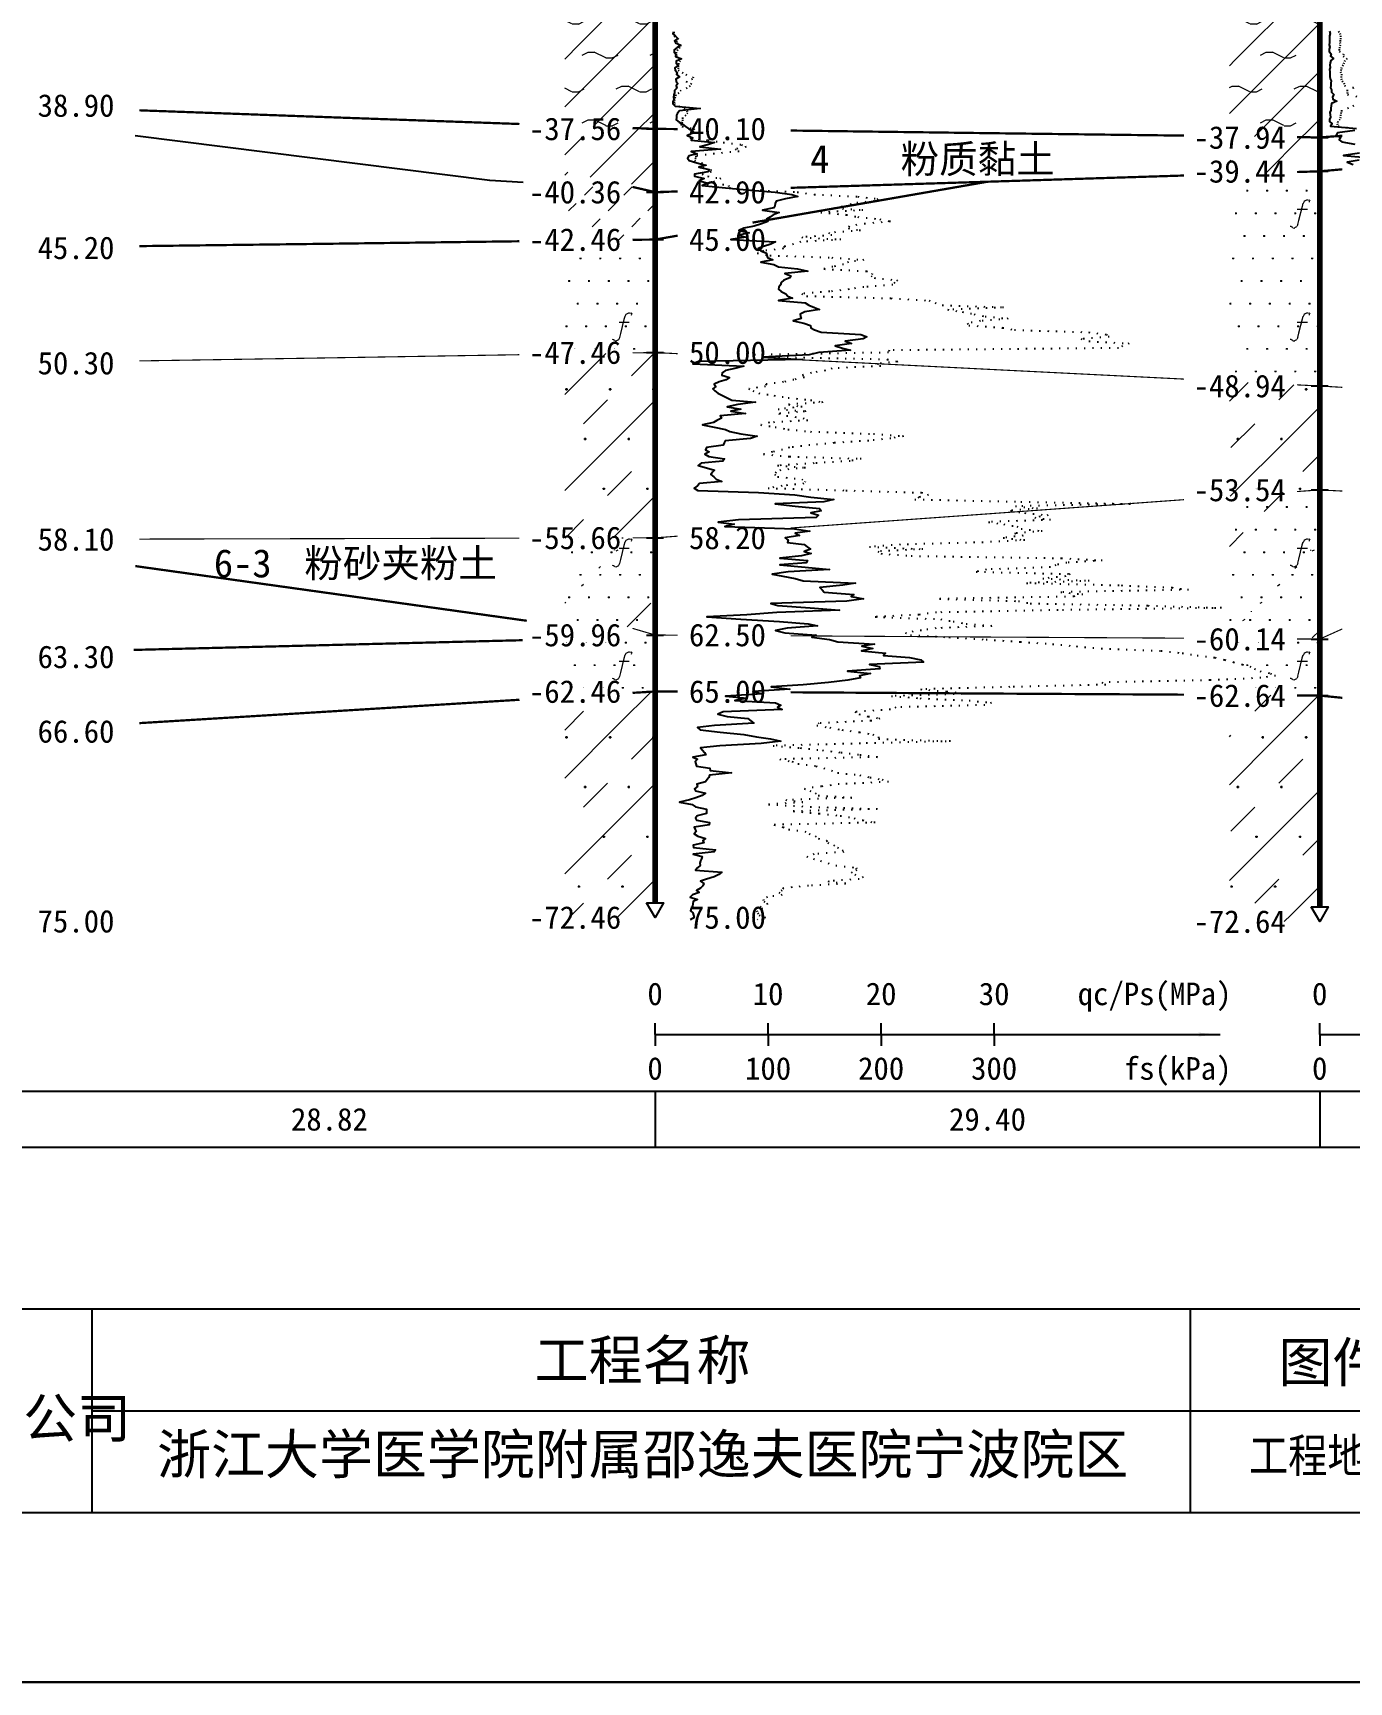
# Model space of a CAD drawing. Extents: x -37 to 3540, y -1485 to 297.
# Drawn here: x 2354.6 to 2471, y -594 to -448 of the extents above; entities that cross this region are included whole.
import ezdxf
from ezdxf.enums import TextEntityAlignment as Align

# ---------------------------------------------------------------- set-up
doc = ezdxf.new("R2010")
doc.units = 0
doc.linetypes.add('DOT', pattern=[6.35, 0, -6.35])
doc.layers.get('0').update_dxf_attribs({"linetype": 'CONTINUOUS'})
for name, color, linetype in [('CURVE', 200, 'CONTINUOUS'), ('FRAME', 7, 'CONTINUOUS'), ('HOLE', 41, 'CONTINUOUS'), ('RULER', 7, 'CONTINUOUS'), ('STRATUM', 241, 'CONTINUOUS')]:
    doc.layers.add(name, color=color, linetype=linetype)
doc.layers.add('HATCH', color=7, linetype='CONTINUOUS', lineweight=13)
doc.styles.add('ST', font='')
doc.styles.get('ST').set_extended_font_data('SimSun')
pattern_1 = [(45, (2236.7483, -594), (-2.12132, 2.12132), [10, 0]), (26.565, (2237.8225, -594.2536), (5.999823, 5.999812), [0.567, -12.849]), (0, (2237.2555, -594.2536), (0, 6), [0.567, -5.433]), (26.565, (2235.167, -594), (5.999823, 5.999812), [0.567, -12.849]), (0, (2235.674, -593.7464), (0, 6), [0.567, -5.433]), (153.435, (2237.2555, -594.2536), (-5.999818, -5e-06), [1.134, -12.2826]), (26.565, (2240.8225, -591.2536), (5.999823, 5.999812), [0.567, -12.849]), (0, (2240.2555, -591.2536), (0, 6), [0.567, -5.433]), (26.565, (2238.167, -591), (5.999823, 5.999812), [0.567, -12.849]), (0, (2238.674, -590.7464), (0, 6), [0.567, -5.433]), (153.435, (2240.2555, -591.2536), (-5.999818, -5e-06), [1.134, -12.2826])]
pattern_2 = [(45, (2236.7483, -594), (-4.24264, 4.24264), [10, 0]), (45, (2237.8093, -597.182), (-2.12132, 6.36396), [3, -3])]
pattern_3 = [(82.875, (2235.9137, -595.206), (0.000369, 10.0001764), [0.0893, -80.5337]), (143.13, (2236.0148, -595.2818), (-29.999964, 20.000054), [0.12627, -49.87373]), (172.875, (2236.192, -595.304), (-70.0002457, 9.9996603), [0.17857, -80.44443]), (206.565, (2236.3704, -595.2147), (-9.999705, -9.99969), [0.19954, -22.16046]), (243.435, (2236.4596, -595.0363), (9e-06, -9.999696), [0.19954, -22.16146]), (255.964, (2236.549, -594.679), (-0.0002, -9.999501), [0.36813, -40.86287]), (255.964, (2236.859, -593.439), (-0.0002, -9.999501), [1.27838, -39.95262]), (255.964, (2236.9275, -593.165), (-0.0002, -9.999501), [0.28235, -40.94865]), (216.87, (2237.1177, -592.9108), (-9.999982, -10.000018), [0.12627, -49.87373]), (243.435, (2237.0167, -592.9865), (9e-06, -9.999696), [0.19954, -22.16146]), (206.565, (2237.296, -592.8215), (-9.999705, -9.99969), [0.19954, -22.16046]), (172.875, (2237.4734, -592.8437), (-70.0002457, 9.9996603), [0.17857, -80.44443]), (143.13, (2237.5744, -592.9194), (-29.999964, 20.000054), [0.12627, -49.87373]), (82.875, (2237.5633, -593.008), (0.000369, 10.0001764), [0.0893, -80.5337]), (0, (2236.419, -593.66), (0, 10), [0.89286, -9.10714]), (0, (2236.7733, -594), (1, 2), [0, -1.75]), (0, (2236.7483, -593.975), (1, 2), [0, -1.75]), (0, (2236.7483, -594), (1, 2), [0, -1.75]), (0, (2236.7233, -594), (1, 2), [0, -1.75]), (0, (2236.7483, -594.025), (1, 2), [0, -1.75])]
pattern_4 = [(82.875, (2234.9122, -596.6533), (0.000812, 22.000388), [0.1964, -177.1742]), (143.13, (2235.1344, -596.82), (-65.99992, 44.00012), [0.2778, -109.7222]), (172.875, (2235.5243, -596.8687), (-154.00054, 21.999253), [0.3929, -176.9777]), (206.565, (2235.917, -596.672), (-21.99935, -21.9993), [0.439, -48.753]), (243.435, (2236.113, -596.28), (2e-05, -21.99933), [0.439, -48.7552]), (255.964, (2236.3096, -595.494), (-0.00044, -21.9989), [0.8099, -89.8983]), (255.964, (2236.9917, -592.7656), (-0.00044, -21.9989), [2.8124, -87.8958]), (255.964, (2237.1424, -592.163), (-0.00044, -21.9989), [0.6212, -90.087]), (216.87, (2237.561, -591.6037), (-21.99996, -22.00004), [0.2778, -109.7222]), (243.435, (2237.339, -591.77), (2e-05, -21.99933), [0.439, -48.7552]), (206.565, (2237.954, -591.407), (-21.99935, -21.9993), [0.439, -48.753]), (172.875, (2238.3434, -591.456), (-154.00054, 21.999253), [0.3929, -176.9777]), (143.13, (2238.5656, -591.6228), (-65.99992, 44.00012), [0.2778, -109.7222]), (82.875, (2238.5413, -591.8177), (0.000812, 22.000388), [0.1964, -177.1742]), (0, (2236.023, -593.252), (0, 22), [1.9643, -20.0357]), (0, (2236.8033, -594), (2.2, 4.4), [0, -3.85]), (0, (2236.7483, -593.945), (2.2, 4.4), [0, -3.85]), (0, (2236.7483, -594), (2.2, 4.4), [0, -3.85]), (0, (2236.6933, -594), (2.2, 4.4), [0, -3.85]), (0, (2236.7483, -594.055), (2.2, 4.4), [0, -3.85])]
pattern_5 = [(45, (2236.748, -594), (-2e-06, 15.39996), [4.3383, -17.4406]), (45, (2242.937, -587.777), (-2e-06, 15.39996), [4.3861, -17.3928]), (45, (2247.897, -582.819), (-2e-06, 15.39996), [3.9899, -17.7889]), (26.565, (2236.748, -586.3), (15.4, 15.4), [0.2123, -34.22315]), (36.8699, (2238.2883, -584.76), (15.4, 15.4), [0.43504, -76.56496]), (315, (2244.448, -578.653), (15.39996, 3e-06), [0.0727, -21.7062]), (26.565, (2244.448, -594), (15.4, 15.4), [0.31845, -34.117]), (26.565, (2245.988, -592.46), (15.4, 15.4), [0.2316, -34.2038]), (90, (2246.758, -591.69), (-15.4, -1e-06), [0.0633, -15.3367]), (26.565, (2247.528, -590.92), (15.4, 15.4), [0.2002, -68.6707]), (36.8699, (2249.0683, -589.38), (15.4, 15.4), [0.2435, -76.7565]), (45, (2250.608, -587.84), (-5e-07, 15.39996), [0.24005, -21.5388]), (315, (2251.959, -586.195), (15.39996, 3e-06), [0.0727, -21.7062]), (36.8699, (2239.8283, -583.22), (15.4, 15.4), [0.2249, -76.7751]), (53.1301, (2241.3683, -581.68), (30.8, 46.2), [0.29564, -76.70436]), (53.1301, (2242.9083, -580.14), (30.8, 46.2), [0.27774, -76.72226])]

# ---------------------------------------------------------------- blocks, each defined once
blk = doc.blocks.new('图签_A3长')
for p, q in [((0, 18), (-380, 18)), ((-320, 0), (-320, 18)), ((-222.82, 0), (-222.82, 18)), ((-320, 9), (0, 9)), ((-380, 0), (0, 0))]:
    blk.add_line(p, q)
at = {"style": 'ST'}
for s, p in [('工程名称', (-271.3, 13.5)), ('图件名称', (-205.49, 13.3))]:
    blk.add_text(s, height=3.5, dxfattribs=at).set_placement(p, align=Align.MIDDLE_CENTER)
for tag, p in [('01＿单位名称', (-349.98, 8.36)), ('02＿工程名称', (-271.3, 5.16)), ('04＿工程编号', (-176.51, 4.65)), ('05＿日期', (-35.59, 4.65)), ('06＿图号', (-11.16, 4.91))]:
    blk.add_attdef(tag, text='', height=3.5, dxfattribs=at).set_placement(p, align=Align.MIDDLE_CENTER)
at = {"style": 'ST', "width": 0.85}
blk.add_attdef('03＿图件名称', text='', height=3, dxfattribs=at).set_placement((-205.49, 5.05), align=Align.MIDDLE_CENTER)
blk = doc.blocks.new('Arrow')
for points in [[(-3.984779, 0.348623), (0, 0), (-3.189535, 0)], [(-3.189535, 0), (0, 0), (-3.984779, -0.348623)]]:
    blk.add_solid(points)

msp = doc.modelspace()

# ---------------------------------------------------------------- hatches: boundary and pattern name
at = {"layer": 'HATCH'}
h = msp.add_hatch(dxfattribs=at)
h.set_pattern_fill('YNNT', color=251, style=0)
h.set_pattern_definition(pattern_1)
h.paths.add_polyline_path([(2468.42, -435.69), (2460.42, -436.59), (2460.42, -457.18), (2468.42, -457.29)])
h.paths.add_polyline_path([(2456.35, -458.78), (2465.91, -458.78), (2465.91, -455.84), (2456.35, -455.84)], flags=9)
h.paths.add_polyline_path([(2456.35, -437.17), (2465.9, -437.17), (2465.9, -434.26), (2456.35, -434.26)], flags=9)
h = msp.add_hatch(dxfattribs=at)
h.set_pattern_fill('YNNT', color=251, style=0)
h.set_pattern_definition(pattern_1)
h.paths.add_polyline_path([(2409.61, -442.33), (2401.61, -442.15), (2401.61, -456.24), (2409.61, -456.53)])
h.paths.add_polyline_path([(2397.54, -458.02), (2407.1, -458.02), (2407.1, -455.08), (2397.54, -455.08)], flags=9)
h.paths.add_polyline_path([(2397.54, -443.82), (2407.1, -443.82), (2407.1, -440.88), (2397.54, -440.88)], flags=9)
h = msp.add_hatch(dxfattribs=at)
h.set_pattern_fill('FZNT', color=32, style=0)
h.set_pattern_definition(pattern_2)
h.paths.add_polyline_path([(2409.61, -456.53), (2401.61, -456.24), (2401.61, -460.29), (2409.61, -462.13)])
h.paths.add_polyline_path([(2397.54, -463.62), (2407.1, -463.62), (2407.1, -460.68), (2397.54, -460.68)], flags=9)
h.paths.add_polyline_path([(2397.54, -458.02), (2407.1, -458.02), (2407.1, -455.08), (2397.54, -455.08)], flags=9)
h = msp.add_hatch(dxfattribs=at)
h.set_pattern_fill('FZNT', color=32, style=0)
h.set_pattern_definition(pattern_2)
h.paths.add_polyline_path([(2468.42, -457.29), (2460.42, -457.18), (2460.42, -460.54), (2468.42, -460.29)])
h.paths.add_polyline_path([(2456.35, -461.78), (2465.91, -461.78), (2465.91, -458.84), (2456.35, -458.84)], flags=9)
h.paths.add_polyline_path([(2456.35, -458.78), (2465.91, -458.78), (2465.91, -455.84), (2456.35, -455.84)], flags=9)
h = msp.add_hatch(dxfattribs=at)
h.set_pattern_fill('FS', color=142, style=0)
h.set_pattern_definition(pattern_3)
h.paths.add_polyline_path([(2468.42, -460.29), (2460.42, -460.54), (2460.42, -478.89), (2468.42, -479.29)])
h.paths.add_polyline_path([(2456.35, -480.78), (2465.91, -480.78), (2465.91, -477.84), (2456.35, -477.84)], flags=9)
h.paths.add_polyline_path([(2456.35, -461.78), (2465.91, -461.78), (2465.91, -458.84), (2456.35, -458.84)], flags=9)
h = msp.add_hatch(dxfattribs=at)
h.set_pattern_fill('NZFT', color=52, style=0)
h.set_pattern_definition([(45, (2236.7483, -594), (-6e-07, 6.99998), [0.9473, -8.9522]), (45, (2238.1483, -592.6), (-6e-07, 6.99998), [0.9869, -8.9126]), (45, (2239.5483, -591.2), (-6e-07, 6.99998), [1.06018, -8.83931]), (45, (2240.9483, -589.8), (-6e-07, 6.99998), [0.94918, -8.95032]), (45, (2242.3483, -588.4), (-6e-07, 6.99998), [1.0365, -8.863]), (45, (2240.2483, -594), (-6e-07, 6.99998), [1.01335, -8.88615]), (45, (2241.6483, -592.6), (-6e-07, 6.99998), [1.07896, -12.12037]), (45, (2243.0483, -591.2), (-6e-07, 6.99998), [0.99882, -8.90067]), (45, (2237.4483, -589.8), (-4e-07, 6.99998), [1.05533, -8.84416]), (45, (2238.8483, -588.4), (-4e-07, 6.99998), [1.0365, -8.863])])
h.paths.add_polyline_path([(2409.61, -462.13), (2401.61, -460.29), (2401.61, -466.43), (2409.61, -466.33)])
h.paths.add_polyline_path([(2397.54, -467.82), (2407.1, -467.82), (2407.1, -464.88), (2397.54, -464.88)], flags=9)
h.paths.add_polyline_path([(2397.54, -463.62), (2407.1, -463.62), (2407.1, -460.68), (2397.54, -460.68)], flags=9)
h = msp.add_hatch(dxfattribs=at)
h.set_pattern_fill('FS', color=142, style=0)
h.set_pattern_definition(pattern_3)
h.paths.add_polyline_path([(2409.61, -466.33), (2401.61, -466.43), (2401.61, -476.46), (2409.61, -476.33)])
h.paths.add_polyline_path([(2397.54, -477.82), (2407.1, -477.82), (2407.1, -474.88), (2397.54, -474.88)], flags=9)
h.paths.add_polyline_path([(2397.54, -467.82), (2407.1, -467.82), (2407.1, -464.88), (2397.54, -464.88)], flags=9)
h = msp.add_hatch(dxfattribs=at)
h.set_pattern_fill('FZNT', color=32, style=0)
h.set_pattern_definition(pattern_2)
h.paths.add_polyline_path([(2409.61, -476.33), (2401.61, -476.46), (2401.61, -492.75), (2409.61, -492.73)])
h.paths.add_polyline_path([(2397.54, -494.22), (2407.1, -494.22), (2407.1, -491.28), (2397.54, -491.28)], flags=9)
h.paths.add_polyline_path([(2397.54, -477.82), (2407.1, -477.82), (2407.1, -474.88), (2397.54, -474.88)], flags=9)
h = msp.add_hatch(dxfattribs=at)
h.set_pattern_fill('FS', color=32, scale=2.2, style=0)
h.set_pattern_definition(pattern_4)
h.paths.add_polyline_path([(2409.61, -476.33), (2401.61, -476.46), (2401.61, -492.75), (2409.61, -492.73)])
h.paths.add_polyline_path([(2397.54, -494.22), (2407.1, -494.22), (2407.1, -491.28), (2397.54, -491.28)], flags=9)
h.paths.add_polyline_path([(2397.54, -477.82), (2407.1, -477.82), (2407.1, -474.88), (2397.54, -474.88)], flags=9)
h = msp.add_hatch(dxfattribs=at)
h.set_pattern_fill('FZNT', color=32, style=0)
h.set_pattern_definition(pattern_2)
h.paths.add_polyline_path([(2468.42, -479.29), (2460.42, -478.89), (2460.42, -489.06), (2468.42, -488.49)])
h.paths.add_polyline_path([(2456.35, -489.98), (2465.91, -489.98), (2465.91, -487.04), (2456.35, -487.04)], flags=9)
h.paths.add_polyline_path([(2456.35, -480.78), (2465.91, -480.78), (2465.91, -477.84), (2456.35, -477.84)], flags=9)
h = msp.add_hatch(dxfattribs=at)
h.set_pattern_fill('FS', color=32, scale=2.2, style=0)
h.set_pattern_definition(pattern_4)
h.paths.add_polyline_path([(2468.42, -479.29), (2460.42, -478.89), (2460.42, -489.06), (2468.42, -488.49)])
h.paths.add_polyline_path([(2456.35, -489.98), (2465.91, -489.98), (2465.91, -487.04), (2456.35, -487.04)], flags=9)
h.paths.add_polyline_path([(2456.35, -480.78), (2465.91, -480.78), (2465.91, -477.84), (2456.35, -477.84)], flags=9)
h = msp.add_hatch(dxfattribs=at)
h.set_pattern_fill('FS', color=142, style=0)
h.set_pattern_definition(pattern_3)
h.paths.add_polyline_path([(2468.42, -488.49), (2460.42, -489.06), (2460.42, -501.64), (2468.42, -501.69)])
h.paths.add_polyline_path([(2456.35, -503.18), (2465.91, -503.18), (2465.91, -500.24), (2456.35, -500.24)], flags=9)
h.paths.add_polyline_path([(2456.35, -489.98), (2465.91, -489.98), (2465.91, -487.04), (2456.35, -487.04)], flags=9)
h = msp.add_hatch(dxfattribs=at)
h.set_pattern_fill('SZFT', color=142, scale=2.2, style=0)
h.set_pattern_definition(pattern_5)
h.paths.add_polyline_path([(2468.42, -488.49), (2460.42, -489.06), (2460.42, -501.64), (2468.42, -501.69)])
h.paths.add_polyline_path([(2456.35, -503.18), (2465.91, -503.18), (2465.91, -500.24), (2456.35, -500.24)], flags=9)
h.paths.add_polyline_path([(2456.35, -489.98), (2465.91, -489.98), (2465.91, -487.04), (2456.35, -487.04)], flags=9)
h = msp.add_hatch(dxfattribs=at)
h.set_pattern_fill('FS', color=142, style=0)
h.set_pattern_definition(pattern_3)
h.paths.add_polyline_path([(2409.61, -492.73), (2401.61, -492.75), (2401.61, -498.96), (2409.61, -501.33)])
h.paths.add_polyline_path([(2397.54, -494.22), (2407.1, -494.22), (2407.1, -491.28), (2397.54, -491.28)], flags=9)
h = msp.add_hatch(dxfattribs=at)
h.set_pattern_fill('SZFT', color=142, scale=2.2, style=0)
h.set_pattern_definition(pattern_5)
h.paths.add_polyline_path([(2409.61, -492.73), (2401.61, -492.75), (2401.61, -498.96), (2409.61, -501.33)])
h.paths.add_polyline_path([(2397.54, -494.22), (2407.1, -494.22), (2407.1, -491.28), (2397.54, -491.28)], flags=9)
h = msp.add_hatch(dxfattribs=at)
h.set_pattern_fill('FS', color=142, style=0)
h.set_pattern_definition(pattern_3)
h.paths.add_polyline_path([(2409.61, -501.33), (2401.61, -498.96), (2401.61, -506.82), (2409.61, -506.33)])
h.paths.add_polyline_path([(2397.54, -507.82), (2407.1, -507.82), (2407.1, -504.88), (2397.54, -504.88)], flags=9)
h.paths.add_polyline_path([(2397.54, -502.82), (2407.1, -502.82), (2407.1, -499.88), (2397.54, -499.88)], flags=9)
h = msp.add_hatch(dxfattribs=at)
h.set_pattern_fill('FS', color=142, style=0)
h.set_pattern_definition(pattern_3)
h.paths.add_polyline_path([(2468.42, -501.69), (2460.42, -501.64), (2460.42, -506.64), (2468.42, -506.69)])
h.paths.add_polyline_path([(2456.35, -508.18), (2465.91, -508.18), (2465.91, -505.24), (2456.35, -505.24)], flags=9)
h.paths.add_polyline_path([(2456.35, -503.18), (2465.91, -503.18), (2465.91, -500.24), (2456.35, -500.24)], flags=9)
h = msp.add_hatch(dxfattribs=at)
h.set_pattern_fill('FZNT', color=32, style=0)
h.set_pattern_definition(pattern_2)
h.paths.add_polyline_path([(2409.61, -506.33), (2401.61, -506.82), (2401.61, -526.33), (2409.61, -526.33), (2408.86, -525.03), (2409.61, -525.03)])
h.paths.add_polyline_path([(2397.54, -527.82), (2407.1, -527.82), (2407.1, -524.88), (2397.54, -524.88)], flags=9)
h.paths.add_polyline_path([(2397.54, -507.82), (2407.1, -507.82), (2407.1, -504.88), (2397.54, -504.88)], flags=9)
h = msp.add_hatch(dxfattribs=at)
h.set_pattern_fill('FS', color=32, scale=2.2, style=0)
h.set_pattern_definition(pattern_4)
h.paths.add_polyline_path([(2409.61, -506.33), (2401.61, -506.82), (2401.61, -526.33), (2409.61, -526.33), (2408.86, -525.03), (2409.61, -525.03)])
h.paths.add_polyline_path([(2397.54, -527.82), (2407.1, -527.82), (2407.1, -524.88), (2397.54, -524.88)], flags=9)
h.paths.add_polyline_path([(2397.54, -507.82), (2407.1, -507.82), (2407.1, -504.88), (2397.54, -504.88)], flags=9)
h = msp.add_hatch(dxfattribs=at)
h.set_pattern_fill('FZNT', color=32, style=0)
h.set_pattern_definition(pattern_2)
h.paths.add_polyline_path([(2468.42, -506.69), (2460.42, -506.64), (2460.42, -526.69), (2468.42, -526.69), (2467.67, -525.39), (2468.42, -525.39)])
h.paths.add_polyline_path([(2456.35, -528.18), (2465.91, -528.18), (2465.91, -525.24), (2456.35, -525.24)], flags=9)
h.paths.add_polyline_path([(2456.35, -508.18), (2465.91, -508.18), (2465.91, -505.24), (2456.35, -505.24)], flags=9)
h = msp.add_hatch(dxfattribs=at)
h.set_pattern_fill('FS', color=32, scale=2.2, style=0)
h.set_pattern_definition(pattern_4)
h.paths.add_polyline_path([(2468.42, -506.69), (2460.42, -506.64), (2460.42, -526.69), (2468.42, -526.69), (2467.67, -525.39), (2468.42, -525.39)])
h.paths.add_polyline_path([(2456.35, -528.18), (2465.91, -528.18), (2465.91, -525.24), (2456.35, -525.24)], flags=9)
h.paths.add_polyline_path([(2456.35, -508.18), (2465.91, -508.18), (2465.91, -505.24), (2456.35, -505.24)], flags=9)

# ---------------------------------------------------------------- linework, layer by layer
at = {"layer": 'CURVE', "color": 30, "linetype": 'Continuous'}
for points in [[(2411.23, -447.93), (2411.19, -448.13), (2411.41, -448.33), (2411.63, -448.53), (2411.34, -448.73), (2411.42, -448.93), (2411.9, -449.13), (2411.56, -449.33), (2411.29, -449.53), (2411.31, -449.73), (2411.45, -449.93), (2411.42, -450.13), (2411.96, -450.33), (2411.47, -450.53), (2411.47, -450.73), (2411.66, -450.93), (2411.37, -451.13), (2411.39, -451.33), (2411.55, -451.53), (2411.49, -451.73), (2411.76, -451.93), (2411.44, -452.13), (2411.47, -452.33), (2411.61, -452.53), (2411.46, -452.73), (2411.54, -452.93), (2411.34, -453.13), (2411.32, -453.33), (2411.28, -453.53), (2411.23, -453.73), (2411.26, -453.93), (2411.17, -454.13), (2411.17, -454.33), (2411.38, -454.53), (2413.6, -454.73), (2411.76, -454.93), (2411.6, -455.13), (2411.49, -455.33), (2411.51, -455.53), (2411.47, -455.73), (2411.74, -455.93), (2412.04, -456.13), (2412.3, -456.33), (2412.59, -456.53), (2412.97, -456.73), (2412.89, -456.93), (2412.44, -457.13), (2412.94, -457.33), (2412.8, -457.53), (2414.88, -457.73), (2414.25, -457.93), (2413.57, -458.13), (2415.41, -458.33), (2412.8, -458.53), (2413.34, -458.73), (2412.59, -458.93), (2412.48, -459.13), (2412.61, -459.33), (2413.29, -459.53), (2414.08, -459.73), (2413.47, -459.93), (2414.38, -460.13), (2414.29, -460.33), (2413.1, -460.53), (2413.1, -460.73), (2413.94, -460.93), (2413.52, -461.13), (2414.3, -461.33), (2413.77, -461.53), (2415.53, -461.73), (2417.71, -461.93), (2420.22, -462.13), (2421.7, -462.33), (2422.24, -462.53), (2421.14, -462.73), (2420.33, -462.93), (2420.23, -463.13), (2420.21, -463.33), (2420.12, -463.53), (2419.11, -463.73), (2420.59, -463.93), (2420.07, -464.13), (2419.82, -464.33), (2419.47, -464.53), (2419.58, -464.73), (2419.03, -464.93), (2418.38, -465.13), (2417.46, -465.33), (2417.02, -465.53), (2417.93, -465.73), (2417.01, -465.93), (2417.64, -466.13), (2416.3, -466.33), (2420.25, -466.53), (2419.85, -466.73), (2419.2, -466.93), (2418.73, -467.13), (2418.97, -467.33), (2419.46, -467.53), (2419.49, -467.73), (2419.55, -467.93), (2420.02, -468.13), (2418.97, -468.33), (2420.11, -468.53), (2420.52, -468.73), (2422.21, -468.93), (2423.13, -469.13), (2421.09, -469.33), (2421.63, -469.53), (2421.52, -469.73), (2421, -469.93), (2420.76, -470.13), (2420.71, -470.33), (2420.57, -470.53), (2420.52, -470.73), (2420.75, -470.93), (2421.17, -471.13), (2421.35, -471.33), (2421.76, -471.53), (2420.54, -471.73), (2422.89, -471.93), (2423.22, -472.13), (2423.71, -472.33), (2424.16, -472.53), (2422.85, -472.73), (2422.46, -472.93), (2422.48, -473.13), (2422.53, -473.33), (2421.83, -473.53), (2422.76, -473.73), (2423.36, -473.93), (2423.38, -474.13), (2423.71, -474.33), (2424.31, -474.53), (2427.8, -474.73), (2428.35, -474.93), (2428.03, -475.13), (2426.44, -475.33), (2426.98, -475.53), (2425.54, -475.73), (2426.2, -475.93), (2426.9, -476.13), (2424.09, -476.33), (2423.25, -476.53), (2419.07, -476.73), (2422.65, -476.93), (2413.44, -477.13), (2412.94, -477.33), (2417.46, -477.53), (2416.65, -477.73), (2415.83, -477.93), (2415.54, -478.13), (2415.51, -478.33), (2416.18, -478.53), (2415.91, -478.73), (2415.29, -478.93), (2414.83, -479.13), (2414.99, -479.33), (2414.72, -479.53), (2414.89, -479.73), (2415.15, -479.93), (2415.58, -480.13), (2415.99, -480.33), (2416.4, -480.53), (2418.49, -480.73), (2416.92, -480.93), (2415.99, -481.13), (2417.19, -481.33), (2416.3, -481.53), (2417.6, -481.73), (2415.36, -481.93), (2415.47, -482.13), (2415.07, -482.33), (2414.77, -482.53), (2413.81, -482.73), (2414.83, -482.93), (2415.84, -483.13), (2416.22, -483.33), (2417.2, -483.53), (2418.65, -483.73), (2418.05, -483.93), (2415.8, -484.13), (2415.72, -484.33), (2415.63, -484.53), (2414.17, -484.73), (2414.06, -484.93), (2414.39, -485.13), (2414, -485.33), (2414.35, -485.53), (2415.74, -485.73), (2415.6, -485.93), (2413.68, -486.13), (2413.42, -486.33), (2414.16, -486.53), (2414.86, -486.73), (2414.7, -486.93), (2414.55, -487.13), (2414.8, -487.33), (2415, -487.53), (2415.5, -487.73), (2413.53, -487.93), (2413.37, -488.13), (2413.07, -488.33), (2413.39, -488.53), (2418.77, -488.73), (2421.97, -488.93), (2423.38, -489.13), (2425.41, -489.33), (2424.54, -489.53), (2420.22, -489.73), (2422, -489.93), (2424.15, -490.13), (2424.29, -490.33), (2423.39, -490.53), (2424.08, -490.73), (2423.87, -490.93), (2416.99, -491.13), (2415.2, -491.33), (2416.6, -491.53), (2415.77, -491.73), (2421.93, -491.93), (2423.31, -492.13), (2422.01, -492.33), (2422.39, -492.53), (2421.12, -492.73), (2421.37, -492.93), (2421.33, -493.13), (2422.81, -493.33), (2423.07, -493.53), (2423.35, -493.73), (2422.79, -493.93), (2423.43, -494.13), (2422.57, -494.33), (2420.65, -494.53), (2423.08, -494.73), (2422.97, -494.93), (2420.65, -495.13), (2422.9, -495.33), (2425.03, -495.53), (2421.37, -495.73), (2419.98, -495.93), (2420.92, -496.13), (2422, -496.33), (2422.7, -496.53), (2427.33, -496.73), (2426.22, -496.93), (2424.18, -497.13), (2424.38, -497.33), (2424.58, -497.53), (2427.19, -497.73), (2426.96, -497.93), (2428.05, -498.13), (2426.58, -498.33), (2419.85, -498.53), (2420.47, -498.73), (2423.34, -498.93), (2425.94, -499.13), (2420.39, -499.33), (2417.74, -499.53), (2414.2, -499.73), (2417.2, -499.93), (2420.61, -500.13), (2423.16, -500.33), (2423.97, -500.53), (2421.29, -500.73), (2420.25, -500.93), (2421.09, -501.13), (2423.86, -501.33), (2423.48, -501.53), (2425.03, -501.73), (2425.79, -501.93), (2429.01, -502.13), (2427.9, -502.33), (2428.87, -502.53), (2427.88, -502.73), (2430, -502.93), (2429.83, -503.13), (2432.13, -503.33), (2433.11, -503.53), (2433.35, -503.73), (2428.57, -503.93), (2429.45, -504.13), (2429.5, -504.33), (2426.64, -504.53), (2428.68, -504.73), (2427.7, -504.93), (2427.79, -505.13), (2426.66, -505.33), (2424.94, -505.53), (2422.7, -505.73), (2419.88, -505.93), (2421.53, -506.13), (2418.3, -506.33), (2419.11, -506.53), (2415.85, -506.73), (2417.76, -506.93), (2416.65, -507.13), (2420.27, -507.33), (2420.73, -507.53), (2420.44, -507.73), (2420.86, -507.93), (2415.64, -508.13), (2415.16, -508.33), (2415.98, -508.53), (2417.82, -508.73), (2418.07, -508.93), (2418.35, -509.13), (2414.87, -509.33), (2413.36, -509.53), (2413.6, -509.73), (2415.38, -509.93), (2417.45, -510.13), (2418.58, -510.33), (2419.83, -510.53), (2420.74, -510.73), (2418.98, -510.93), (2415.35, -511.13), (2413.63, -511.33), (2413.79, -511.53), (2413.98, -511.73), (2414.1, -511.93), (2412.95, -512.13), (2413.35, -512.33), (2413.14, -512.53), (2413.21, -512.73), (2413.26, -512.93), (2414.44, -513.13), (2414.48, -513.33), (2416.37, -513.53), (2414.41, -513.73), (2414.37, -513.93), (2414.22, -514.13), (2414.07, -514.33), (2413.3, -514.53), (2413.36, -514.73), (2413.09, -514.93), (2413.18, -515.13), (2414.06, -515.33), (2413.77, -515.53), (2413.22, -515.73), (2412.64, -515.93), (2411.77, -516.13), (2412.88, -516.33), (2413.18, -516.53), (2414.17, -516.73), (2414.16, -516.93), (2414.17, -517.13), (2413.34, -517.33), (2413.17, -517.53), (2413.27, -517.73), (2414.41, -517.93), (2414.38, -518.13), (2413.06, -518.33), (2413.16, -518.53), (2413.25, -518.73), (2413.06, -518.93), (2413.38, -519.13), (2414.08, -519.33), (2413.83, -519.53), (2413.93, -519.73), (2412.99, -519.93), (2413, -520.13), (2414.96, -520.33), (2414.84, -520.53), (2412.97, -520.73), (2413.76, -520.93), (2413.71, -521.13), (2413.64, -521.33), (2413.56, -521.53), (2413.59, -521.73), (2413.35, -521.93), (2413.17, -522.13), (2415.5, -522.33), (2415.25, -522.53), (2414.83, -522.73), (2414.16, -522.93), (2413.62, -523.13), (2413.93, -523.33), (2413.84, -523.53), (2413.63, -523.73), (2413.28, -523.93), (2413.5, -524.13), (2412.92, -524.33), (2412.72, -524.53), (2413.35, -524.73), (2412.98, -524.93), (2412.95, -525.13), (2412.93, -525.33), (2412.79, -525.53), (2412.75, -525.73), (2412.95, -525.93), (2413.01, -526.13), (2413.08, -526.33), (2412.72, -526.53)], [(2469.29, -447.89), (2469.34, -448.09), (2469.28, -448.29), (2469.27, -448.49), (2469.28, -448.69), (2469.27, -448.89), (2469.26, -449.09), (2469.31, -449.29), (2469.25, -449.49), (2469.26, -449.69), (2469.44, -449.89), (2469.37, -450.09), (2469.63, -450.29), (2469.39, -450.49), (2469.34, -450.69), (2469.32, -450.89), (2469.35, -451.09), (2469.29, -451.29), (2469.3, -451.49), (2469.3, -451.69), (2469.32, -451.89), (2469.35, -452.09), (2469.44, -452.29), (2469.41, -452.49), (2469.41, -452.69), (2469.36, -452.89), (2469.45, -453.09), (2469.45, -453.29), (2469.68, -453.49), (2469.54, -453.69), (2469.58, -453.89), (2469.93, -454.09), (2469.45, -454.29), (2469.42, -454.49), (2469.4, -454.69), (2469.41, -454.89), (2469.32, -455.09), (2469.34, -455.29), (2469.36, -455.49), (2469.29, -455.69), (2469.28, -455.89), (2469.52, -456.09), (2469.37, -456.29), (2471.68, -456.49)], [(2471.52, -456.69), (2470, -456.89), (2469.87, -457.09), (2470.28, -457.29), (2470.15, -457.49), (2470.37, -457.69), (2471.52, -457.89)], [(2471.94, -458.69), (2470.53, -458.89), (2472.87, -459.09)], [(2471.91, -459.29), (2470.85, -459.49), (2471.39, -459.69)]]:
    msp.add_lwpolyline(points, dxfattribs=at)
at = {"layer": 'CURVE', "color": 100, "linetype": 'DOT', "ltscale": 0.1}
for points in [[(2411.26, -447.93), (2411.27, -448.13), (2411.28, -448.33), (2411.68, -448.53), (2411.5, -448.73), (2411.5, -448.93), (2411.86, -449.13), (2411.81, -449.33), (2411.63, -449.53), (2411.48, -449.73), (2411.48, -449.93), (2411.54, -450.13), (2411.64, -450.33), (2411.82, -450.53), (2411.68, -450.73), (2411.66, -450.93), (2411.65, -451.13), (2411.65, -451.33), (2412, -451.53), (2412.32, -451.73), (2412.99, -451.93), (2412.93, -452.13), (2412.34, -452.33), (2412.84, -452.53), (2412.7, -452.73), (2412.45, -452.93), (2411.89, -453.13), (2411.71, -453.33), (2411.43, -453.53), (2411.4, -453.73), (2411.32, -453.93), (2411.29, -454.13), (2411.31, -454.33), (2411.71, -454.53), (2412.15, -454.73), (2412.43, -454.93), (2412.47, -455.13), (2412.32, -455.33), (2412.04, -455.53), (2412.04, -455.73), (2412.03, -455.93), (2411.91, -456.13), (2411.98, -456.33), (2413.09, -456.53), (2412.83, -456.73), (2412.8, -456.93), (2412.66, -457.13), (2412.7, -457.33), (2414.29, -457.53), (2415.64, -457.73), (2417.25, -457.93), (2417.66, -458.13), (2416.69, -458.33), (2417.04, -458.53), (2414.86, -458.73), (2413.22, -458.93), (2413.21, -459.13), (2413.09, -459.33), (2413.7, -459.53), (2414.15, -459.73), (2413.83, -459.93), (2414.53, -460.13), (2414.56, -460.33), (2413.78, -460.53), (2414.26, -460.73), (2415.43, -460.93), (2414.77, -461.13), (2414.86, -461.33), (2416.1, -461.53), (2416.15, -461.73), (2418.16, -461.93), (2422.19, -462.13), (2423.69, -462.33), (2427.53, -462.53), (2429.32, -462.73), (2429.02, -462.93), (2426.92, -463.13), (2426.9, -463.33), (2425.46, -463.53), (2428, -463.73), (2424.26, -463.93), (2426.54, -464.13), (2427.54, -464.33), (2429.5, -464.53), (2430.43, -464.73), (2428.2, -464.93), (2426.8, -465.13), (2426.7, -465.33), (2427.78, -465.53), (2424.95, -465.73), (2425.26, -465.93), (2422.59, -466.13), (2426.05, -466.33), (2422.5, -466.53), (2421.85, -466.73), (2421.04, -466.93), (2420.96, -467.13), (2419.24, -467.33), (2418.65, -467.53), (2419.77, -467.73), (2425.25, -467.93), (2428.08, -468.13), (2426.71, -468.33), (2426.28, -468.53), (2425.34, -468.73), (2424.55, -468.93), (2428.32, -469.13), (2428.83, -469.33), (2428.72, -469.53), (2429, -469.73), (2431.06, -469.93), (2430.81, -470.13), (2430.65, -470.33), (2428.08, -470.53), (2426.77, -470.73), (2425.06, -470.93), (2422.6, -471.13), (2423.02, -471.33), (2430.5, -471.53), (2433.85, -471.73), (2434.39, -471.93), (2435.02, -472.13), (2440.45, -472.33), (2435.49, -472.53), (2436.79, -472.73), (2437.84, -472.93), (2438.81, -473.13), (2440.85, -473.33), (2438.4, -473.53), (2437.25, -473.73), (2437.36, -473.93), (2440.36, -474.13), (2441.4, -474.33), (2447.97, -474.53), (2449.54, -474.73), (2449.79, -474.93), (2447.31, -475.13), (2448, -475.33), (2451.56, -475.53), (2450.96, -475.73), (2450.61, -475.93), (2430.32, -476.13), (2430.26, -476.33), (2418.34, -476.53), (2420.55, -476.73), (2430.17, -476.93), (2431.09, -477.13), (2429.29, -477.33), (2429.57, -477.53), (2425.28, -477.73), (2424.68, -477.93), (2423.45, -478.13), (2422.64, -478.33), (2422.82, -478.53), (2421.89, -478.73), (2420.97, -478.93), (2419.44, -479.13), (2419.39, -479.33), (2417.91, -479.53), (2418.26, -479.73), (2418.78, -479.93), (2420.13, -480.13), (2421.37, -480.33), (2423.37, -480.53), (2424.44, -480.73), (2421.42, -480.93), (2422.61, -481.13), (2420.5, -481.33), (2422.94, -481.53), (2420.55, -481.73), (2421.25, -481.93), (2422.7, -482.13), (2423.11, -482.33), (2419.72, -482.53), (2418.96, -482.73), (2420.23, -482.93), (2421.36, -483.13), (2423.35, -483.33), (2428.93, -483.53), (2431.58, -483.73), (2430.47, -483.93), (2428.51, -484.13), (2425.45, -484.33), (2423.31, -484.53), (2421.49, -484.73), (2420.89, -484.93), (2419.99, -485.13), (2419.2, -485.33), (2421.51, -485.53), (2427.85, -485.73), (2426.87, -485.93), (2423.69, -486.13), (2420.45, -486.33), (2422.91, -486.53), (2420.73, -486.73), (2420.32, -486.93), (2420.18, -487.13), (2420.45, -487.33), (2422.58, -487.53), (2422.9, -487.73), (2422.78, -487.93), (2420.85, -488.13), (2419.6, -488.33), (2426.49, -488.53), (2433.16, -488.73), (2433.8, -488.93), (2432.96, -489.13), (2432.58, -489.33), (2441.97, -489.53), (2451.71, -489.73), (2441.5, -489.93), (2443.45, -490.13), (2441.07, -490.33), (2442.31, -490.53), (2444.4, -490.73), (2443.2, -490.93), (2444.61, -491.13), (2439.12, -491.33), (2440.46, -491.53), (2441.63, -491.73), (2441.99, -491.93), (2443.86, -492.13), (2441.42, -492.33), (2442.19, -492.53), (2440.42, -492.73), (2442.32, -492.93), (2438.63, -493.13), (2431.32, -493.33), (2428.57, -493.53), (2433.31, -493.73), (2429.32, -493.93), (2429.59, -494.13), (2432.26, -494.33), (2445.56, -494.53), (2449.18, -494.73), (2446.04, -494.93), (2445.07, -495.13), (2444.59, -495.33), (2438.93, -495.53), (2438.02, -495.73), (2446.33, -495.93), (2445.94, -496.13), (2443.92, -496.33), (2448.02, -496.53), (2442.48, -496.73), (2450.86, -496.93), (2455.35, -497.13), (2456.81, -497.33), (2445.5, -497.53), (2447.47, -497.73), (2446.66, -497.93), (2434.78, -498.13), (2441.76, -498.33), (2442.81, -498.53), (2453.24, -498.73), (2459.72, -498.93), (2445.27, -499.13), (2434.51, -499.33), (2432.95, -499.53), (2429.09, -499.73), (2434.89, -499.93), (2435.98, -500.13), (2437.13, -500.33), (2439.41, -500.53), (2434.48, -500.73), (2433.17, -500.93), (2431.76, -501.13), (2432.21, -501.33), (2435.61, -501.53), (2438.89, -501.73), (2441.92, -501.93), (2444.78, -502.13), (2446.88, -502.33), (2449.09, -502.53), (2454.38, -502.73), (2456.26, -502.93), (2457.57, -503.13), (2459.17, -503.33), (2460.01, -503.53), (2460.78, -503.73), (2461.58, -503.93), (2462.23, -504.13), (2462.64, -504.33), (2463.15, -504.53), (2464.07, -504.73), (2464.51, -504.93), (2463.21, -505.13), (2458.7, -505.33), (2449.14, -505.53), (2449.48, -505.73), (2441, -505.93), (2433.1, -506.13), (2435.4, -506.33), (2437.55, -506.53), (2430.52, -506.73), (2433.05, -506.93), (2437.39, -507.13), (2439.37, -507.33), (2438.79, -507.53), (2430.92, -507.73), (2430.43, -507.93), (2427.27, -508.13), (2427.65, -508.33), (2428.47, -508.53), (2429.49, -508.73), (2428.71, -508.93), (2424.11, -509.13), (2423.92, -509.33), (2425.07, -509.53), (2426.14, -509.73), (2427.69, -509.93), (2428.87, -510.13), (2429.38, -510.33), (2429.39, -510.53), (2435.74, -510.73), (2427.77, -510.93), (2420.05, -511.13), (2422.46, -511.33), (2424.41, -511.53), (2426.05, -511.73), (2427.73, -511.93), (2429.28, -512.13), (2420.65, -512.33), (2421.72, -512.53), (2422.25, -512.73), (2423.86, -512.93), (2424.53, -513.13), (2425.22, -513.33), (2425.76, -513.53), (2427.72, -513.73), (2428.62, -513.93), (2429.69, -514.13), (2430.27, -514.33), (2425.91, -514.53), (2424.33, -514.73), (2422.84, -514.93), (2423.3, -515.13), (2423.77, -515.33), (2424.05, -515.53), (2427.01, -515.73), (2421.17, -515.93), (2422.68, -516.13), (2419.65, -516.33), (2423.35, -516.53), (2429.27, -516.73), (2421.84, -516.93), (2424.13, -517.13), (2425.99, -517.33), (2427.23, -517.53), (2427.98, -517.73), (2429.07, -517.93), (2420.13, -518.13), (2420.93, -518.33), (2421.42, -518.53), (2422.85, -518.73), (2423.25, -518.93), (2423.77, -519.13), (2424.05, -519.33), (2424.79, -519.53), (2424.88, -519.73), (2425.4, -519.93), (2425.76, -520.13), (2426.16, -520.33), (2426.31, -520.53), (2423.68, -520.73), (2423.03, -520.93), (2423.62, -521.13), (2424.23, -521.33), (2424.93, -521.53), (2425.6, -521.73), (2427.41, -521.93), (2427.45, -522.13), (2426.97, -522.33), (2427.28, -522.53), (2428.03, -522.73), (2427.67, -522.93), (2424.9, -523.13), (2426.48, -523.33), (2423.19, -523.53), (2420.98, -523.73), (2420.85, -523.93), (2420.55, -524.13), (2420.85, -524.33), (2419.55, -524.53), (2419.16, -524.73), (2419.24, -524.93), (2419.57, -525.13), (2418.91, -525.33), (2419.1, -525.53), (2418.61, -525.73), (2418.7, -525.93), (2418.81, -526.13), (2419.37, -526.33), (2418.63, -526.53)], [(2470.08, -447.89), (2470.2, -448.09), (2470.27, -448.29), (2470.26, -448.49), (2470.23, -448.69), (2470.21, -448.89), (2470.23, -449.09), (2470.17, -449.29), (2470.15, -449.49), (2470.14, -449.69), (2470.51, -449.89), (2470.49, -450.09), (2470.84, -450.29), (2470.65, -450.49), (2470.54, -450.69), (2470.49, -450.89), (2470.34, -451.09), (2470.31, -451.29), (2470.26, -451.49), (2470.34, -451.69), (2470.33, -451.89), (2470.33, -452.09), (2470.39, -452.29), (2470.54, -452.49), (2470.6, -452.69), (2471.44, -452.89), (2470.84, -453.09), (2470.85, -453.29), (2470.88, -453.49), (2471.84, -453.69)], [(2471.43, -454.49), (2470.96, -454.69), (2470.35, -454.89), (2470.31, -455.09), (2470.27, -455.29), (2470.27, -455.49), (2470.21, -455.69), (2470.02, -455.89), (2469.95, -456.09), (2470.05, -456.29), (2471.4, -456.49)]]:
    msp.add_lwpolyline(points, dxfattribs=at)
at = {"layer": 'FRAME', "linetype": 'Continuous'}
msp.add_line((2223.2, -579), (2679.8, -579), dxfattribs=at)
at = {"layer": 'FRAME', "color": 245, "linetype": 'Continuous'}
for p, q in [((2622.36, -594), (2144.66, -594)), ((2203.2, -594), (2699.8, -594))]:
    msp.add_line(p, q, dxfattribs=at)
at = {"layer": 'HOLE', "linetype": 'Continuous', "const_width": 0.5}
for points in [[(2409.61, -376.33), (2409.61, -525.03)], [(2468.42, -376.69), (2468.42, -525.39)]]:
    msp.add_lwpolyline(points, dxfattribs=at)
at = {"layer": 'HOLE', "linetype": 'Continuous'}
for points in [[(2408.86, -456.53), (2410.36, -456.53)], [(2467.67, -457.29), (2469.17, -457.29)], [(2467.67, -460.29), (2469.17, -460.29)], [(2408.86, -462.13), (2410.36, -462.13)], [(2408.86, -466.33), (2410.36, -466.33)], [(2408.86, -476.33), (2410.36, -476.33)], [(2467.67, -479.29), (2469.17, -479.29)], [(2467.67, -488.49), (2469.17, -488.49)], [(2408.86, -492.73), (2410.36, -492.73)], [(2408.86, -501.33), (2410.36, -501.33)], [(2467.67, -501.69), (2469.17, -501.69)], [(2408.86, -506.33), (2410.36, -506.33)], [(2467.67, -506.69), (2469.17, -506.69)]]:
    msp.add_lwpolyline(points, dxfattribs=at)
for points in [[(2408.86, -525.03), (2410.36, -525.03), (2409.61, -526.33)], [(2467.67, -525.39), (2469.17, -525.39), (2468.42, -526.69)]]:
    msp.add_lwpolyline(points, close=True, dxfattribs=at)
at = {"layer": 'RULER', "linetype": 'Continuous'}
for points in [[(2409.61, -536.69), (2409.61, -535.69)], [(2409.61, -536.69), (2459.61, -536.69)], [(2409.61, -536.69), (2409.61, -537.69)], [(2419.61, -536.69), (2419.61, -535.69)], [(2419.61, -536.69), (2419.61, -537.69)], [(2429.61, -536.69), (2429.61, -535.69)], [(2429.61, -536.69), (2429.61, -537.69)], [(2439.61, -536.69), (2439.61, -535.69)], [(2439.61, -536.69), (2439.61, -537.69)], [(2468.42, -536.69), (2468.42, -535.69)], [(2468.42, -536.69), (2518.42, -536.69)], [(2468.42, -536.69), (2468.42, -537.69)], [(2351.97, -541.69), (2409.61, -541.69), (2409.61, -546.69), (2351.97, -546.69)], [(2409.61, -541.69), (2468.42, -541.69), (2468.42, -546.69), (2409.61, -546.69)], [(2468.42, -541.69), (2521.38, -541.69), (2521.38, -546.69), (2468.42, -546.69)]]:
    msp.add_lwpolyline(points, dxfattribs=at)
at = {"layer": 'STRATUM', "linetype": 'Continuous'}
for points, const_width in [([(2363.97, -454.89), (2380.79, -455.5), (2397.61, -456.1)], 0.2), ([(2407.61, -456.46), (2409.61, -456.53), (2411.61, -456.55)], 0.2), ([(2421.61, -456.68), (2439.02, -456.91), (2456.42, -457.13)], 0.2), ([(2466.42, -457.26), (2468.42, -457.29), (2470.42, -457.14)], 0.2), ([(2418.23, -464.83), (2424.31, -463.77), (2439.02, -461.21)], 0.2), ([(2421.61, -461.75), (2439.02, -461.21), (2456.42, -460.66)], 0.2), ([(2466.42, -460.35), (2468.42, -460.29), (2470.42, -460.11)], 0.2), ([(2407.61, -461.67), (2409.61, -462.13), (2411.61, -462.07)], 0.2), ([(2363.97, -466.91), (2380.79, -466.7), (2397.61, -466.48)], 0.2), ([(2407.61, -466.35), (2409.61, -466.33), (2411.61, -465.98)], 0.2), ([(2363.97, -477.07), (2380.79, -476.8), (2397.61, -476.52)], 0.1), ([(2407.61, -476.36), (2409.61, -476.33), (2411.61, -476.43)], 0.1), ([(2421.61, -476.93), (2439.02, -477.81), (2456.42, -478.68)], 0.1), ([(2466.42, -479.19), (2468.42, -479.29), (2470.42, -479.41)], 0.1), ([(2466.42, -488.63), (2468.42, -488.49), (2470.42, -488.59)], 0.1), ([(2421.61, -491.86), (2439.02, -490.61), (2456.42, -489.35)], 0.1), ([(2363.97, -492.84), (2380.79, -492.8), (2397.61, -492.76)], 0.1), ([(2407.61, -492.73), (2409.61, -492.73), (2411.61, -492.58)], 0.1), ([(2398.26, -500.07), (2363.62, -495.23)], 0.2), ([(2363.46, -502.65), (2397.88, -501.79)], 0.2), ([(2407.61, -500.74), (2409.61, -501.33), (2411.61, -501.34)], 0.1), ([(2421.61, -501.4), (2439.02, -501.51), (2456.42, -501.61)], 0.1), ([(2466.42, -501.68), (2468.42, -501.69), (2470.42, -500.79)], 0.1), ([(2407.61, -506.45), (2409.61, -506.33), (2411.61, -506.34)], 0.2), ([(2421.61, -506.4), (2439.02, -506.51), (2456.42, -506.61)], 0.2), ([(2363.97, -509.13), (2380.79, -508.1), (2397.61, -507.06)], 0.2), ([(2466.42, -506.68), (2468.42, -506.69), (2470.42, -506.89)], 0.2)]:
    msp.add_lwpolyline(points, dxfattribs=dict(at, const_width=const_width))
at = {"layer": 'STRATUM'}
msp.add_lwpolyline([(2397.94, -461.27), (2395, -461.09), (2363.6, -457.16)], dxfattribs=at)

# ---------------------------------------------------------------- block references
at = {"layer": 'FRAME'}
ref = msp.add_blockref('图签_A3长', (2679.8, -579), dxfattribs=at)
ref.add_attrib('01＿单位名称', '浙江南联土木工程科技有限公司', dxfattribs={"layer": '0', "height": 3.5, "style": 'ST'}).set_placement((2329.82, -570.64), align=Align.MIDDLE_CENTER)
ref.add_attrib('02＿工程名称', '浙江大学医学院附属邵逸夫医院宁波院区', dxfattribs={"layer": '0', "height": 3.5, "style": 'ST'}).set_placement((2408.51, -573.84), align=Align.MIDDLE_CENTER)
ref.add_attrib('03＿图件名称', '工程地质剖面图', dxfattribs={"layer": '0', "height": 3, "style": 'ST', "width": 0.85}).set_placement((2474.32, -573.95), align=Align.MIDDLE_CENTER)
at = {"layer": 'RULER', "xscale": 0.5, "yscale": 0.5, "zscale": 0.5}
msp.add_blockref('Arrow', (2459.61, -536.69), dxfattribs=at)

# ---------------------------------------------------------------- texts
at = {"layer": 'HOLE', "style": 'ST'}
for s, p in [('38.90', (2354.97, -454.46)), ('40.10', (2412.61, -456.53)), ('42.90', (2412.61, -462.13)), ('45.00', (2412.61, -466.33)), ('45.20', (2354.97, -467.06)), ('50.00', (2412.61, -476.33)), ('50.30', (2354.97, -477.26)), ('58.20', (2412.61, -492.73)), ('58.10', (2354.97, -492.86)), ('62.50', (2412.61, -501.33)), ('63.30', (2354.97, -503.26)), ('65.00', (2412.61, -506.33)), ('66.60', (2354.97, -509.86)), ('75.00', (2412.61, -526.33)), ('75.00', (2354.97, -526.66))]:
    msp.add_text(s, height=2, dxfattribs=at).set_placement(p, align=Align.MIDDLE_LEFT)
for s, p in [('-37.56', (2406.61, -456.53)), ('-37.94', (2465.42, -457.29)), ('-39.44', (2465.42, -460.29)), ('-40.36', (2406.61, -462.13)), ('-42.46', (2406.61, -466.33)), ('-47.46', (2406.61, -476.33)), ('-48.94', (2465.42, -479.29)), ('-53.54', (2465.42, -488.49)), ('-55.66', (2406.61, -492.73)), ('-59.96', (2406.61, -501.33)), ('-60.14', (2465.42, -501.69)), ('-62.46', (2406.61, -506.33)), ('-62.64', (2465.42, -506.69)), ('-72.46', (2406.61, -526.33)), ('-72.64', (2465.42, -526.69))]:
    msp.add_text(s, height=2, dxfattribs=at).set_placement(p, align=Align.MIDDLE_RIGHT)
at = {"layer": 'RULER', "style": 'ST'}
for s, p in [('0', (2409.61, -534.69)), ('10', (2419.61, -534.69)), ('20', (2429.61, -534.69)), ('30', (2439.61, -534.69)), ('0', (2468.42, -534.69))]:
    msp.add_text(s, height=2, dxfattribs=at).set_placement(p, align=Align.BOTTOM_CENTER)
msp.add_text('qc/Ps(MPa)', height=2, dxfattribs=at).set_placement((2460.61, -534.69), align=Align.BOTTOM_RIGHT)
msp.add_text('fs(kPa)', height=2, dxfattribs=at).set_placement((2460.61, -538.69), align=Align.TOP_RIGHT)
for s, p in [('0', (2409.61, -538.69)), ('100', (2419.61, -538.69)), ('200', (2429.61, -538.69)), ('300', (2439.61, -538.69)), ('0', (2468.42, -538.69))]:
    msp.add_text(s, height=2, dxfattribs=at).set_placement(p, align=Align.TOP_CENTER)
for s, p in [('28.82', (2380.79, -544.19)), ('29.40', (2439.02, -544.19))]:
    msp.add_text(s, height=2, dxfattribs=at).set_placement(p, align=Align.MIDDLE_CENTER)
at = {"layer": 'STRATUM', "style": 'ST'}
for s, p in [('4', (2423.33, -459.2)), ('粉质黏土', (2431.33, -459.2)), ('6-3', (2370.57, -494.98)), ('粉砂夹粉土', (2378.57, -494.98))]:
    msp.add_text(s, height=2.5, dxfattribs=at).set_placement(p, align=Align.MIDDLE_LEFT)

doc.saveas('drawing.dxf')
